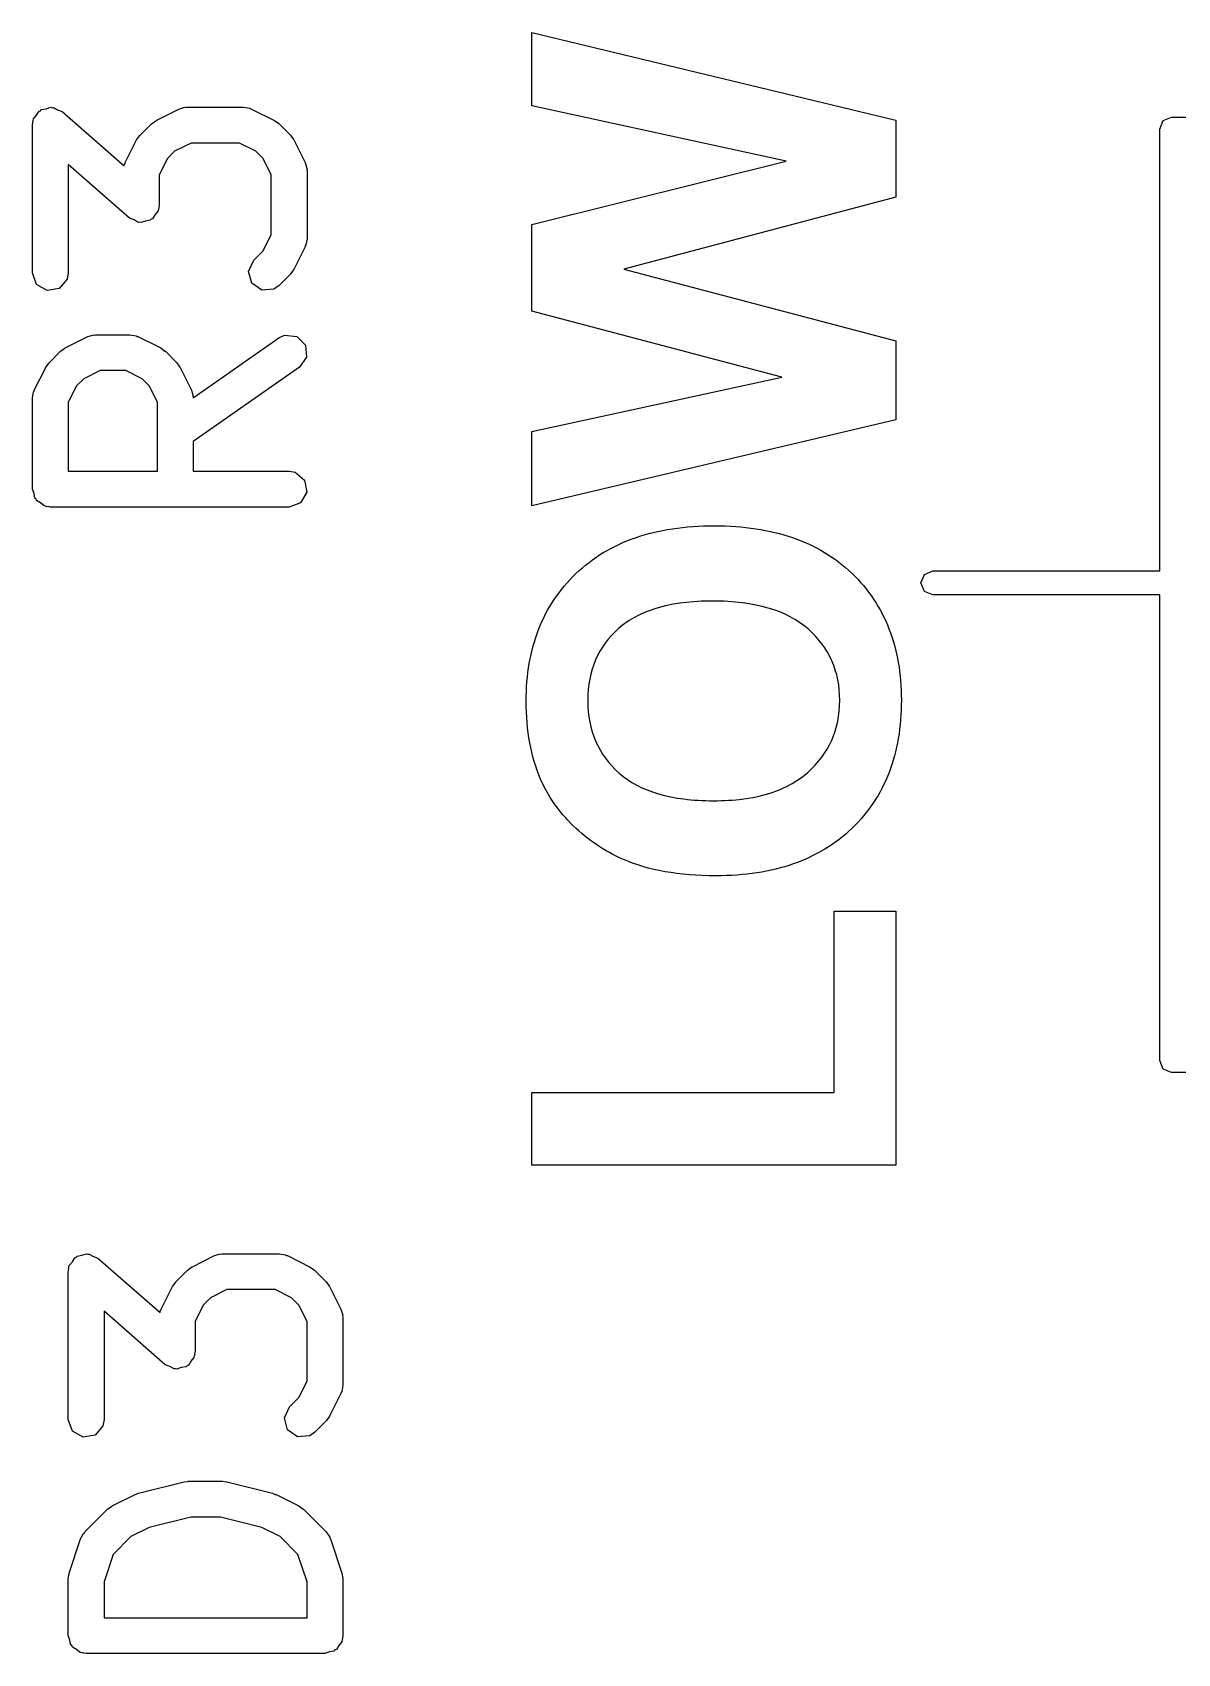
# Model space of a CAD drawing. Extents: x 44 to 148, y -85 to -25.
# Drawn here: x 69.23 to 74.03, y -33.61 to -26.83 of the extents above; entities that cross this region are included whole.
import ezdxf

# ---------------------------------------------------------------- set-up
doc = ezdxf.new("R2010")
doc.units = 0
doc.layers.add('BLACK', color=7, linetype='CONTINUOUS')

msp = doc.modelspace()

# ---------------------------------------------------------------- linework, layer by layer
at = {"layer": 'BLACK', "linetype": 'CONTINUOUS'}
for p, q in [((71.320924, -27.133294), (71.320924, -26.826281)), ((71.320924, -26.826281), (72.845, -27.193012)), ((69.267319, -27.149333), (69.287231, -27.145821)), ((69.287231, -27.145821), (69.306371, -27.139301)), ((69.306371, -27.139301), (69.311949, -27.141463)), ((69.311949, -27.141463), (69.317843, -27.140424)), ((69.317843, -27.140424), (69.335355, -27.150535)), ((69.747468, -27.194822), (69.842706, -27.147203)), ((69.842706, -27.147203), (69.867672, -27.139777)), ((69.867672, -27.139777), (69.872033, -27.140818)), ((69.872033, -27.140818), (69.876247, -27.139285)), ((69.876247, -27.139285), (70.114342, -27.139285)), ((70.114342, -27.139285), (70.139994, -27.143808)), ((70.139994, -27.143808), (70.143429, -27.14669)), ((70.143429, -27.14669), (70.147883, -27.147203)), ((70.147883, -27.147203), (70.243121, -27.194822)), ((72.385579, -27.365203), (71.320924, -27.133294)), ((69.229819, -27.214285), (69.231777, -27.203176)), ((69.229819, -27.833332), (69.229819, -27.214285)), ((69.231244, -27.199735), (69.232853, -27.197076)), ((69.231777, -27.203176), (69.231244, -27.199735)), ((69.232853, -27.197076), (69.234342, -27.188633)), ((69.234342, -27.188633), (69.247338, -27.173144)), ((69.247338, -27.173144), (69.257809, -27.155846)), ((69.257809, -27.155846), (69.263473, -27.153916)), ((69.263473, -27.153916), (69.267319, -27.149333)), ((69.335355, -27.150535), (69.354207, -27.157842)), ((69.354207, -27.157842), (69.614196, -27.385332)), ((69.680357, -27.25649), (69.727976, -27.208871)), ((69.727976, -27.208871), (69.746342, -27.196011)), ((69.746342, -27.196011), (69.747468, -27.194822)), ((70.243121, -27.194822), (70.261129, -27.208178)), ((70.261129, -27.208178), (70.262612, -27.20887)), ((70.262612, -27.20887), (70.310232, -27.256489)), ((72.845, -27.193012), (72.845, -27.516511)), ((73.95, -27.2308), (73.964645, -27.195445)), ((73.964645, -27.195445), (74, -27.1808)), ((74, -27.1808), (74.955, -27.1808)), ((69.618689, -27.37122), (69.666308, -27.275982)), ((69.666308, -27.275982), (69.679666, -27.257971)), ((69.679666, -27.257971), (69.680357, -27.25649)), ((70.310232, -27.256489), (70.323094, -27.274857)), ((70.323094, -27.274857), (70.324282, -27.275982)), ((70.324282, -27.275982), (70.371901, -27.37122)), ((73.95, -29.0808), (73.95, -27.2308)), ((69.825436, -27.323543), (69.795029, -27.35395)), ((69.893952, -27.289285), (69.825436, -27.323543)), ((70.096637, -27.289285), (69.893952, -27.289285)), ((70.165153, -27.323543), (70.096637, -27.289285)), ((70.195561, -27.35395), (70.165153, -27.323543)), ((69.636383, -27.604061), (69.379819, -27.379567)), ((69.379819, -27.379567), (69.379819, -27.833332)), ((69.614196, -27.385332), (69.615294, -27.379109)), ((69.615294, -27.379109), (69.618176, -27.375673)), ((69.618176, -27.375673), (69.618689, -27.37122)), ((69.795029, -27.35395), (69.760771, -27.422466)), ((70.229819, -27.422466), (70.195561, -27.35395)), ((70.371901, -27.37122), (70.379327, -27.396186)), ((70.379327, -27.396186), (70.378285, -27.400547)), ((70.378285, -27.400547), (70.379819, -27.404761)), ((70.379819, -27.404761), (70.379819, -27.690475)), ((71.320924, -27.630084), (72.385579, -27.365203)), ((69.760771, -27.422466), (69.760771, -27.547618)), ((70.229819, -27.67277), (70.229819, -27.422466)), ((69.760771, -27.547618), (69.758812, -27.558726)), ((72.845, -27.516511), (71.705607, -27.817663)), ((69.655234, -27.611367), (69.636383, -27.604061)), ((69.672747, -27.621479), (69.655234, -27.611367)), ((69.67864, -27.620439), (69.672747, -27.621479)), ((69.684219, -27.622602), (69.67864, -27.620439)), ((69.703358, -27.616081), (69.684219, -27.622602)), ((69.723271, -27.61257), (69.703358, -27.616081)), ((69.727116, -27.607986), (69.723271, -27.61257)), ((69.732781, -27.606057), (69.727116, -27.607986)), ((69.743251, -27.588758), (69.732781, -27.606057)), ((69.756248, -27.57327), (69.743251, -27.588758)), ((69.757736, -27.564826), (69.756248, -27.57327)), ((69.759346, -27.562168), (69.757736, -27.564826)), ((69.758812, -27.558726), (69.759346, -27.562168)), ((70.195561, -27.741285), (70.229819, -27.67277)), ((71.320924, -27.992785), (71.320924, -27.630084)), ((70.156548, -27.780298), (70.195561, -27.741285)), ((70.371901, -27.724016), (70.324282, -27.819254)), ((70.372413, -27.719562), (70.371901, -27.724016)), ((70.375296, -27.716127), (70.372413, -27.719562)), ((70.379819, -27.690475), (70.375296, -27.716127)), ((70.134866, -27.826795), (70.156548, -27.780298)), ((70.324282, -27.819254), (70.310922, -27.837265)), ((71.705607, -27.817663), (72.845, -28.117349)), ((69.247366, -27.881541), (69.229819, -27.833332)), ((69.291795, -27.907193), (69.247366, -27.881541)), ((69.375296, -27.858984), (69.342319, -27.898284)), ((69.379819, -27.833332), (69.375296, -27.858984)), ((70.148143, -27.87635), (70.134866, -27.826795)), ((70.190168, -27.905776), (70.148143, -27.87635)), ((70.262612, -27.886366), (70.241275, -27.901306)), ((70.310232, -27.838747), (70.262612, -27.886366)), ((70.310922, -27.837265), (70.310232, -27.838747)), ((69.342319, -27.898284), (69.291795, -27.907193)), ((70.241275, -27.901306), (70.190168, -27.905776)), ((72.367993, -28.269024), (71.320924, -27.992785)), ((69.461754, -28.099584), (69.48672, -28.092158)), ((69.48672, -28.092158), (69.491081, -28.093199)), ((69.491081, -28.093199), (69.495295, -28.091666)), ((69.495295, -28.091666), (69.638152, -28.091666)), ((69.638152, -28.091666), (69.663804, -28.096189)), ((69.663804, -28.096189), (69.667239, -28.099071)), ((70.26181, -28.105223), (70.285418, -28.094218)), ((70.285418, -28.094218), (70.336525, -28.098697)), ((69.299405, -28.208871), (69.347024, -28.161252)), ((69.347024, -28.161252), (69.36539, -28.148392)), ((69.36539, -28.148392), (69.366516, -28.147203)), ((69.366516, -28.147203), (69.461754, -28.099584)), ((69.667239, -28.099071), (69.671693, -28.099584)), ((69.671693, -28.099584), (69.766931, -28.147203)), ((69.766931, -28.147203), (69.784941, -28.160561)), ((69.784941, -28.160561), (69.786423, -28.161252)), ((69.786423, -28.161252), (69.834042, -28.208871)), ((69.903282, -28.356192), (70.26181, -28.105223)), ((70.336525, -28.098697), (70.372797, -28.134979)), ((70.372797, -28.134979), (70.377261, -28.186087)), ((72.845, -28.117349), (72.845, -28.448176)), ((69.237737, -28.323601), (69.285356, -28.228363)), ((69.285356, -28.228363), (69.298714, -28.210352)), ((69.298714, -28.210352), (69.299405, -28.208871)), ((69.834042, -28.208871), (69.846901, -28.227237)), ((69.846901, -28.227237), (69.848091, -28.228363)), ((69.848091, -28.228363), (69.89571, -28.323601)), ((70.347829, -28.228108), (69.903628, -28.539048)), ((70.377261, -28.186087), (70.347829, -28.228108)), ((69.444484, -28.275924), (69.414077, -28.306331)), ((69.513, -28.241666), (69.444484, -28.275924)), ((69.620447, -28.241666), (69.513, -28.241666)), ((69.688963, -28.275924), (69.620447, -28.241666)), ((69.71937, -28.306331), (69.688963, -28.275924)), ((71.320924, -28.496536), (72.367993, -28.269024)), ((69.229819, -28.357142), (69.234342, -28.33149)), ((69.229819, -28.738094), (69.229819, -28.357142)), ((69.234342, -28.33149), (69.237224, -28.328054)), ((69.237224, -28.328054), (69.237737, -28.323601)), ((69.414077, -28.306331), (69.379819, -28.374847)), ((69.753628, -28.374847), (69.71937, -28.306331)), ((69.89571, -28.323601), (69.903136, -28.348567)), ((69.903136, -28.348567), (69.902094, -28.352928)), ((69.902094, -28.352928), (69.903282, -28.356192)), ((69.379819, -28.374847), (69.379819, -28.663094)), ((69.753628, -28.663094), (69.753628, -28.374847)), ((72.845, -28.448176), (71.320924, -28.808678)), ((71.320924, -28.808678), (71.320924, -28.496536)), ((69.903628, -28.539048), (69.903628, -28.663094)), ((69.379819, -28.663094), (69.753628, -28.663094)), ((69.903628, -28.663094), (70.304819, -28.663094)), ((70.304819, -28.663094), (70.330471, -28.667617)), ((70.330471, -28.667617), (70.369771, -28.700594)), ((70.369771, -28.700594), (70.37868, -28.751118)), ((69.236482, -28.756402), (69.229819, -28.738094)), ((69.239867, -28.775594), (69.236482, -28.756402)), ((69.245051, -28.779944), (69.239867, -28.775594)), ((70.37868, -28.751118), (70.353028, -28.795547)), ((69.247366, -28.786303), (69.245051, -28.779944)), ((69.264239, -28.796045), (69.247366, -28.786303)), ((69.279167, -28.808571), (69.264239, -28.796045)), ((69.288909, -28.810288), (69.279167, -28.808571)), ((69.291795, -28.811955), (69.288909, -28.810288)), ((69.295077, -28.811376), (69.291795, -28.811955)), ((69.304819, -28.813094), (69.295077, -28.811376)), ((70.304819, -28.813094), (69.304819, -28.813094)), ((70.353028, -28.795547), (70.304819, -28.813094)), ((71.849275, -28.915157), (71.869127, -28.911047)), ((71.869127, -28.911047), (71.889297, -28.907328)), ((71.889297, -28.907328), (71.909786, -28.904001)), ((71.909786, -28.904001), (71.930593, -28.901066)), ((71.930593, -28.901066), (71.951719, -28.898522)), ((71.951719, -28.898522), (71.973163, -28.896369)), ((71.973163, -28.896369), (71.994926, -28.894608)), ((71.994926, -28.894608), (72.017007, -28.893238)), ((72.017007, -28.893238), (72.039406, -28.892259)), ((72.039406, -28.892259), (72.062124, -28.891672)), ((72.062124, -28.891672), (72.08516, -28.891476)), ((72.08516, -28.891476), (72.107993, -28.891671)), ((72.107993, -28.891671), (72.130513, -28.892253)), ((72.130513, -28.892253), (72.152721, -28.893225)), ((72.152721, -28.893225), (72.174616, -28.894585)), ((72.174616, -28.894585), (72.196198, -28.896333)), ((72.196198, -28.896333), (72.217468, -28.89847)), ((72.217468, -28.89847), (72.238424, -28.900996)), ((72.238424, -28.900996), (72.259069, -28.90391)), ((72.259069, -28.90391), (72.2794, -28.907213)), ((72.2794, -28.907213), (72.299419, -28.910904)), ((72.299419, -28.910904), (72.319125, -28.914983)), ((71.651919, -28.986197), (71.668268, -28.977782)), ((71.668268, -28.977782), (71.684936, -28.969758)), ((71.684936, -28.969758), (71.701922, -28.962126)), ((71.701922, -28.962126), (71.719226, -28.954885)), ((71.719226, -28.954885), (71.73685, -28.948035)), ((71.73685, -28.948035), (71.754791, -28.941577)), ((71.754791, -28.941577), (71.773051, -28.93551)), ((71.773051, -28.93551), (71.791629, -28.929834)), ((71.791629, -28.929834), (71.810526, -28.92455)), ((71.810526, -28.92455), (71.829741, -28.919658)), ((71.829741, -28.919658), (71.849275, -28.915157)), ((72.319125, -28.914983), (72.338518, -28.919452)), ((72.338518, -28.919452), (72.357599, -28.924309)), ((72.357599, -28.924309), (72.376367, -28.929554)), ((72.376367, -28.929554), (72.394822, -28.935188)), ((72.394822, -28.935188), (72.412964, -28.94121)), ((72.412964, -28.94121), (72.430794, -28.947621)), ((72.430794, -28.947621), (72.448311, -28.954421)), ((72.448311, -28.954421), (72.465516, -28.961609)), ((72.465516, -28.961609), (72.482408, -28.969186)), ((72.482408, -28.969186), (72.498987, -28.977151)), ((72.498987, -28.977151), (72.515253, -28.985505)), ((71.546389, -29.056064), (71.560509, -29.044909)), ((71.560509, -29.044909), (71.574948, -29.034145)), ((71.574948, -29.034145), (71.589705, -29.023773)), ((71.589705, -29.023773), (71.604781, -29.013792)), ((71.604781, -29.013792), (71.620175, -29.004202)), ((71.620175, -29.004202), (71.635888, -28.995004)), ((71.635888, -28.995004), (71.651919, -28.986197)), ((72.515253, -28.985505), (72.531207, -28.994247)), ((72.531207, -28.994247), (72.546848, -29.003378)), ((72.546848, -29.003378), (72.562176, -29.012897)), ((72.562176, -29.012897), (72.577192, -29.022805)), ((72.577192, -29.022805), (72.591894, -29.033102)), ((72.591894, -29.033102), (72.606285, -29.043787)), ((72.606285, -29.043787), (72.620362, -29.05486)), ((71.480695, -29.11745), (71.493113, -29.104533)), ((71.493113, -29.104533), (71.505938, -29.091878)), ((71.505938, -29.091878), (71.519103, -29.079548)), ((71.519103, -29.079548), (71.532587, -29.06761)), ((71.532587, -29.06761), (71.546389, -29.056064)), ((72.620362, -29.05486), (72.634127, -29.066322)), ((72.634127, -29.066322), (72.647579, -29.078173)), ((72.647579, -29.078173), (72.660718, -29.090412)), ((72.660718, -29.090412), (72.673498, -29.102976)), ((72.673498, -29.102976), (72.685873, -29.115802)), ((72.95, -29.1308), (72.964645, -29.095445)), ((72.964645, -29.095445), (73, -29.0808)), ((73, -29.0808), (73.95, -29.0808)), ((71.424711, -29.185952), (71.435094, -29.171729)), ((71.435094, -29.171729), (71.445883, -29.157768)), ((71.445883, -29.157768), (71.45708, -29.144067)), ((71.45708, -29.144067), (71.468684, -29.130628)), ((71.468684, -29.130628), (71.480695, -29.11745)), ((72.685873, -29.115802), (72.697842, -29.128888)), ((72.697842, -29.128888), (72.709405, -29.142236)), ((72.709405, -29.142236), (72.720562, -29.155844)), ((72.720562, -29.155844), (72.731314, -29.169714)), ((72.731314, -29.169714), (72.741659, -29.183845)), ((72.964645, -29.166155), (72.95, -29.1308)), ((73, -29.1808), (72.964645, -29.166155)), ((73.95, -29.1808), (73, -29.1808)), ((73.95, -31.1308), (73.95, -29.1808)), ((71.378907, -29.260983), (71.387254, -29.245455)), ((71.387254, -29.245455), (71.396007, -29.230187)), ((71.396007, -29.230187), (71.405168, -29.215181)), ((71.405168, -29.215181), (71.414736, -29.200436)), ((71.414736, -29.200436), (71.424711, -29.185952)), ((71.812298, -29.247084), (71.789847, -29.255986)), ((71.835797, -29.239073), (71.812298, -29.247084)), ((71.860343, -29.231952), (71.835797, -29.239073)), ((71.885937, -29.22572), (71.860343, -29.231952)), ((71.912579, -29.22038), (71.885937, -29.22572)), ((71.940268, -29.215929), (71.912579, -29.22038)), ((71.969005, -29.212368), (71.940268, -29.215929)), ((71.983766, -29.210922), (71.969005, -29.212368)), ((71.998789, -29.209698), (71.983766, -29.210922)), ((72.014074, -29.208696), (71.998789, -29.209698)), ((72.029621, -29.207917), (72.014074, -29.208696)), ((72.04543, -29.207361), (72.029621, -29.207917)), ((72.0615, -29.207027), (72.04543, -29.207361)), ((72.077833, -29.206916), (72.0615, -29.207027)), ((72.09435, -29.20703), (72.077833, -29.206916)), ((72.110607, -29.207373), (72.09435, -29.20703)), ((72.126604, -29.207943), (72.110607, -29.207373)), ((72.142341, -29.208742), (72.126604, -29.207943)), ((72.157819, -29.209769), (72.142341, -29.208742)), ((72.173037, -29.211025), (72.157819, -29.209769)), ((72.187996, -29.212508), (72.173037, -29.211025)), ((72.202694, -29.21422), (72.187996, -29.212508)), ((72.231312, -29.218329), (72.202694, -29.21422)), ((72.258891, -29.223351), (72.231312, -29.218329)), ((72.285431, -29.229286), (72.258891, -29.223351)), ((72.310932, -29.236134), (72.285431, -29.229286)), ((72.335394, -29.243895), (72.310932, -29.236134)), ((72.358817, -29.252568), (72.335394, -29.243895)), ((72.741659, -29.183845), (72.7516, -29.198238)), ((72.7516, -29.198238), (72.761134, -29.212891)), ((72.761134, -29.212891), (72.770263, -29.227806)), ((72.770263, -29.227806), (72.778986, -29.242982)), ((72.778986, -29.242982), (72.787303, -29.258419)), ((71.349592, -29.32571), (71.35631, -29.309136)), ((71.35631, -29.309136), (71.363435, -29.292824)), ((71.363435, -29.292824), (71.370968, -29.276773)), ((71.370968, -29.276773), (71.378907, -29.260983)), ((71.693304, -29.313845), (71.68509, -29.320855)), ((71.710517, -29.300493), (71.693304, -29.313845)), ((71.728778, -29.288031), (71.710517, -29.300493)), ((71.748087, -29.276459), (71.728778, -29.288031)), ((71.768443, -29.265777), (71.748087, -29.276459)), ((71.789847, -29.255986), (71.768443, -29.265777)), ((72.381201, -29.262155), (72.358817, -29.252568)), ((72.402546, -29.272656), (72.381201, -29.262155)), ((72.422852, -29.284069), (72.402546, -29.272656)), ((72.442119, -29.296395), (72.422852, -29.284069)), ((72.460347, -29.309634), (72.442119, -29.296395)), ((72.477536, -29.323786), (72.460347, -29.309634)), ((72.787303, -29.258419), (72.795214, -29.274117)), ((72.795214, -29.274117), (72.80272, -29.290076)), ((72.80272, -29.290076), (72.80982, -29.306297)), ((72.80982, -29.306297), (72.816515, -29.322779)), ((71.326792, -29.394615), (71.331881, -29.376997)), ((71.331881, -29.376997), (71.337378, -29.35964)), ((71.337378, -29.35964), (71.343281, -29.342544)), ((71.343281, -29.342544), (71.349592, -29.32571)), ((71.62835, -29.382473), (71.616697, -29.39933)), ((71.641015, -29.366197), (71.62835, -29.382473)), ((71.654693, -29.350502), (71.641015, -29.366197)), ((71.669385, -29.335388), (71.654693, -29.350502)), ((71.68509, -29.320855), (71.669385, -29.335388)), ((72.49364, -29.338651), (72.477536, -29.323786)), ((72.508706, -29.354028), (72.49364, -29.338651)), ((72.522732, -29.369918), (72.508706, -29.354028)), ((72.535719, -29.38632), (72.522732, -29.369918)), ((72.547668, -29.403234), (72.535719, -29.38632)), ((72.816515, -29.322779), (72.822803, -29.339522)), ((72.822803, -29.339522), (72.828686, -29.356526)), ((72.828686, -29.356526), (72.834163, -29.373791)), ((72.834163, -29.373791), (72.839235, -29.391317)), ((71.310506, -29.467699), (71.313966, -29.449036)), ((71.313966, -29.449036), (71.317834, -29.430634)), ((71.317834, -29.430634), (71.322109, -29.412494)), ((71.322109, -29.412494), (71.326792, -29.394615)), ((71.587821, -29.453388), (71.580221, -29.472569)), ((71.596433, -29.434787), (71.587821, -29.453388)), ((71.606059, -29.416768), (71.596433, -29.434787)), ((71.616697, -29.39933), (71.606059, -29.416768)), ((72.558577, -29.420661), (72.547668, -29.403234)), ((72.568447, -29.4386), (72.558577, -29.420661)), ((72.577279, -29.457051), (72.568447, -29.4386)), ((72.839235, -29.391317), (72.843901, -29.409105)), ((72.843901, -29.409105), (72.848161, -29.427154)), ((72.848161, -29.427154), (72.852015, -29.445464)), ((72.852015, -29.445464), (72.855464, -29.464035)), ((71.302566, -29.525254), (71.304806, -29.505808)), ((71.304806, -29.505808), (71.307452, -29.486623)), ((71.307452, -29.486623), (71.310506, -29.467699)), ((71.568063, -29.512674), (71.563503, -29.533598)), ((71.573635, -29.492331), (71.568063, -29.512674)), ((71.580221, -29.472569), (71.573635, -29.492331)), ((72.585071, -29.476015), (72.577279, -29.457051)), ((72.591825, -29.495491), (72.585071, -29.476015)), ((72.597539, -29.515479), (72.591825, -29.495491)), ((72.602214, -29.53598), (72.597539, -29.515479)), ((72.855464, -29.464035), (72.858507, -29.482867)), ((72.858507, -29.482867), (72.861144, -29.501961)), ((72.861144, -29.501961), (72.863375, -29.521316)), ((72.863375, -29.521316), (72.865201, -29.540931)), ((71.29768, -29.605651), (71.298291, -29.58516)), ((71.298291, -29.58516), (71.299309, -29.56493)), ((71.299309, -29.56493), (71.300734, -29.544961)), ((71.300734, -29.544961), (71.302566, -29.525254)), ((71.557424, -29.57719), (71.555904, -29.599857)), ((71.559957, -29.555104), (71.557424, -29.57719)), ((71.563503, -29.533598), (71.559957, -29.555104)), ((72.605851, -29.556993), (72.602214, -29.53598)), ((72.608448, -29.578518), (72.605851, -29.556993)), ((72.610007, -29.600556), (72.608448, -29.578518)), ((72.865201, -29.540931), (72.866621, -29.560809)), ((72.866621, -29.560809), (72.867635, -29.580947)), ((72.867635, -29.580947), (72.868244, -29.601346)), ((71.297477, -29.626403), (71.297509, -29.623106)), ((71.297712, -29.649271), (71.297477, -29.626403)), ((71.297509, -29.623106), (71.29768, -29.605651)), ((71.298416, -29.671804), (71.297712, -29.649271)), ((71.555904, -29.599857), (71.555397, -29.623106)), ((71.555397, -29.623106), (71.55591, -29.646404)), ((71.55591, -29.646404), (71.557447, -29.66913)), ((72.608431, -29.667722), (72.610003, -29.645663)), ((72.610003, -29.645663), (72.610526, -29.623106)), ((72.610526, -29.623106), (72.610007, -29.600556)), ((72.868245, -29.642938), (72.86764, -29.663599)), ((72.868244, -29.601346), (72.868447, -29.622007)), ((72.868447, -29.622007), (72.868245, -29.642938)), ((71.299589, -29.694002), (71.298416, -29.671804)), ((71.301232, -29.715865), (71.299589, -29.694002)), ((71.303344, -29.737393), (71.301232, -29.715865)), ((71.557447, -29.66913), (71.560008, -29.691284)), ((71.560008, -29.691284), (71.563595, -29.712865)), ((71.563595, -29.712865), (71.568206, -29.733874)), ((72.597432, -29.730911), (72.602146, -29.710346)), ((72.602146, -29.710346), (72.605812, -29.689283)), ((72.605812, -29.689283), (72.608431, -29.667722)), ((72.863402, -29.723964), (72.861182, -29.743547)), ((72.865218, -29.704112), (72.863402, -29.723964)), ((72.866631, -29.683991), (72.865218, -29.704112)), ((72.86764, -29.663599), (72.866631, -29.683991)), ((71.305926, -29.758586), (71.303344, -29.737393)), ((71.308977, -29.779445), (71.305926, -29.758586)), ((71.312498, -29.799968), (71.308977, -29.779445)), ((71.568206, -29.733874), (71.573841, -29.75431)), ((71.573841, -29.75431), (71.580502, -29.774174)), ((71.580502, -29.774174), (71.588187, -29.793465)), ((71.588187, -29.793465), (71.596897, -29.812184)), ((72.5681, -29.808191), (72.577004, -29.789618)), ((72.577004, -29.789618), (72.584861, -29.770547)), ((72.584861, -29.770547), (72.59167, -29.750978)), ((72.59167, -29.750978), (72.597432, -29.730911)), ((72.855532, -29.781902), (72.852102, -29.800675)), ((72.858559, -29.762859), (72.855532, -29.781902)), ((72.861182, -29.743547), (72.858559, -29.762859)), ((71.316488, -29.820157), (71.312498, -29.799968)), ((71.320947, -29.840011), (71.316488, -29.820157)), ((71.325876, -29.85953), (71.320947, -29.840011)), ((71.331274, -29.878714), (71.325876, -29.85953)), ((71.596897, -29.812184), (71.606631, -29.830331)), ((71.606631, -29.830331), (71.61739, -29.847905)), ((71.61739, -29.847905), (71.629174, -29.864906)), ((72.522006, -29.877503), (72.535101, -29.860922)), ((72.535101, -29.860922), (72.547148, -29.843843)), ((72.547148, -29.843843), (72.558148, -29.826266)), ((72.558148, -29.826266), (72.5681, -29.808191)), ((72.83939, -29.855375), (72.834345, -29.873069)), ((72.844031, -29.837411), (72.83939, -29.855375)), ((72.848268, -29.819178), (72.844031, -29.837411)), ((72.852102, -29.800675), (72.848268, -29.819178)), ((71.337141, -29.897563), (71.331274, -29.878714)), ((71.343478, -29.916077), (71.337141, -29.897563)), ((71.350285, -29.934256), (71.343478, -29.916077)), ((71.629174, -29.864906), (71.641982, -29.881335)), ((71.641982, -29.881335), (71.655815, -29.897192)), ((71.655815, -29.897192), (71.670673, -29.912476)), ((71.670673, -29.912476), (71.686556, -29.927188)), ((71.686556, -29.927188), (71.70347, -29.941163)), ((72.467911, -29.931538), (72.476437, -29.924257)), ((72.476437, -29.924257), (72.492674, -29.909171)), ((72.492674, -29.909171), (72.507864, -29.893586)), ((72.507864, -29.893586), (72.522006, -29.877503)), ((72.816789, -29.924532), (72.81013, -29.941147)), ((72.823045, -29.907647), (72.816789, -29.924532)), ((72.828897, -29.890493), (72.823045, -29.907647)), ((72.834345, -29.873069), (72.828897, -29.890493)), ((71.357561, -29.952101), (71.350285, -29.934256)), ((71.360401, -29.958702), (71.357561, -29.952101)), ((71.369479, -29.978313), (71.360401, -29.958702)), ((71.379394, -29.997634), (71.369479, -29.978313)), ((71.390147, -30.016666), (71.379394, -29.997634)), ((71.70347, -29.941163), (71.721423, -29.954236)), ((71.721423, -29.954236), (71.740416, -29.966408)), ((71.740416, -29.966408), (71.760447, -29.977678)), ((71.760447, -29.977678), (71.781517, -29.988046)), ((71.781517, -29.988046), (71.803626, -29.997513)), ((71.803626, -29.997513), (71.826774, -30.006078)), ((72.346453, -30.000875), (72.36915, -29.99163)), ((72.36915, -29.99163), (72.390866, -29.981461)), ((72.390866, -29.981461), (72.4116, -29.970367)), ((72.4116, -29.970367), (72.431352, -29.958348)), ((72.431352, -29.958348), (72.450122, -29.945405)), ((72.450122, -29.945405), (72.467911, -29.931538)), ((72.787732, -29.989373), (72.779459, -30.004909)), ((72.795602, -29.973567), (72.787732, -29.989373)), ((72.803068, -29.957492), (72.795602, -29.973567)), ((72.81013, -29.941147), (72.803068, -29.957492)), ((71.39778, -30.029192), (71.390147, -30.016666)), ((71.405786, -30.04159), (71.39778, -30.029192)), ((71.414164, -30.053859), (71.405786, -30.04159)), ((71.422914, -30.065999), (71.414164, -30.053859)), ((71.826774, -30.006078), (71.850962, -30.013742)), ((71.850962, -30.013742), (71.876188, -30.020504)), ((71.876188, -30.020504), (71.902453, -30.026364)), ((71.902453, -30.026364), (71.929757, -30.031323)), ((71.929757, -30.031323), (71.9581, -30.03538)), ((71.9581, -30.03538), (71.972661, -30.037071)), ((71.972661, -30.037071), (71.987482, -30.038536)), ((71.987482, -30.038536), (72.002563, -30.039775)), ((72.002563, -30.039775), (72.017904, -30.04079)), ((72.017904, -30.04079), (72.033504, -30.041579)), ((72.033504, -30.041579), (72.049364, -30.042142)), ((72.049364, -30.042142), (72.065483, -30.04248)), ((72.065483, -30.04248), (72.081863, -30.042593)), ((72.081863, -30.042593), (72.097997, -30.042477)), ((72.097997, -30.042477), (72.113887, -30.042131)), ((72.113887, -30.042131), (72.129531, -30.041553)), ((72.129531, -30.041553), (72.144929, -30.040744)), ((72.144929, -30.040744), (72.160082, -30.039704)), ((72.160082, -30.039704), (72.174989, -30.038433)), ((72.174989, -30.038433), (72.189651, -30.03693)), ((72.189651, -30.03693), (72.218239, -30.033232)), ((72.218239, -30.033232), (72.245845, -30.02861)), ((72.245845, -30.02861), (72.27247, -30.023063)), ((72.27247, -30.023063), (72.298112, -30.016591)), ((72.298112, -30.016591), (72.322773, -30.009195)), ((72.322773, -30.009195), (72.346453, -30.000875)), ((72.74233, -30.064354), (72.732039, -30.078541)), ((72.752218, -30.049897), (72.74233, -30.064354)), ((72.761702, -30.035171), (72.752218, -30.049897)), ((72.770782, -30.020175), (72.761702, -30.035171)), ((72.779459, -30.004909), (72.770782, -30.020175)), ((71.432036, -30.07801), (71.422914, -30.065999)), ((71.44153, -30.089893), (71.432036, -30.07801)), ((71.451396, -30.101646), (71.44153, -30.089893)), ((71.461634, -30.113271), (71.451396, -30.101646)), ((71.472244, -30.124767), (71.461634, -30.113271)), ((71.483226, -30.136135), (71.472244, -30.124767)), ((72.686839, -30.132591), (72.67453, -30.145429)), ((72.698744, -30.119483), (72.686839, -30.132591)), ((72.710246, -30.106106), (72.698744, -30.119483)), ((72.721344, -30.092458), (72.710246, -30.106106)), ((72.732039, -30.078541), (72.721344, -30.092458)), ((71.494581, -30.147373), (71.483226, -30.136135)), ((71.50617, -30.158355), (71.494581, -30.147373)), ((71.517948, -30.169046), (71.50617, -30.158355)), ((71.529915, -30.179444), (71.517948, -30.169046)), ((71.542071, -30.189551), (71.529915, -30.179444)), ((71.554416, -30.199365), (71.542071, -30.189551)), ((71.566949, -30.208888), (71.554416, -30.199365)), ((72.621637, -30.19355), (72.607636, -30.204623)), ((72.635335, -30.182088), (72.621637, -30.19355)), ((72.648728, -30.170237), (72.635335, -30.182088)), ((72.661817, -30.157998), (72.648728, -30.170237)), ((72.67453, -30.145429), (72.661817, -30.157998)), ((71.579672, -30.218119), (71.566949, -30.208888)), ((71.592583, -30.227057), (71.579672, -30.218119)), ((71.605684, -30.235704), (71.592583, -30.227057)), ((71.618973, -30.244059), (71.605684, -30.235704)), ((71.632451, -30.252122), (71.618973, -30.244059)), ((71.646118, -30.259893), (71.632451, -30.252122)), ((71.659974, -30.267372), (71.646118, -30.259893)), ((71.674019, -30.274559), (71.659974, -30.267372)), ((72.517239, -30.262905), (72.501109, -30.271259)), ((72.533066, -30.254163), (72.517239, -30.262905)), ((72.548588, -30.245032), (72.533066, -30.254163)), ((72.563806, -30.235513), (72.548588, -30.245032)), ((72.57872, -30.225605), (72.563806, -30.235513)), ((72.59333, -30.215308), (72.57872, -30.225605)), ((72.607636, -30.204623), (72.59333, -30.215308)), ((71.688253, -30.281454), (71.674019, -30.274559)), ((71.702676, -30.288057), (71.688253, -30.281454)), ((71.722658, -30.296398), (71.702676, -30.288057)), ((71.743222, -30.3042), (71.722658, -30.296398)), ((71.764367, -30.311464), (71.743222, -30.3042)), ((71.786092, -30.31819), (71.764367, -30.311464)), ((71.808399, -30.324379), (71.786092, -30.31819)), ((71.831287, -30.330029), (71.808399, -30.324379)), ((71.854756, -30.335141), (71.831287, -30.330029)), ((71.878805, -30.339714), (71.854756, -30.335141)), ((72.323079, -30.333426), (72.303603, -30.337506)), ((72.34225, -30.328958), (72.323079, -30.333426)), ((72.361118, -30.324101), (72.34225, -30.328958)), ((72.379681, -30.318856), (72.361118, -30.324101)), ((72.39794, -30.313222), (72.379681, -30.318856)), ((72.415895, -30.3072), (72.39794, -30.313222)), ((72.433546, -30.300789), (72.415895, -30.3072)), ((72.450893, -30.293989), (72.433546, -30.300789)), ((72.467936, -30.286801), (72.450893, -30.293989)), ((72.484675, -30.279224), (72.467936, -30.286801)), ((72.501109, -30.271259), (72.484675, -30.279224)), ((71.903436, -30.34375), (71.878805, -30.339714)), ((71.928648, -30.347248), (71.903436, -30.34375)), ((71.954441, -30.350207), (71.928648, -30.347248)), ((71.980815, -30.352629), (71.954441, -30.350207)), ((72.00777, -30.354512), (71.980815, -30.352629)), ((72.035306, -30.355857), (72.00777, -30.354512)), ((72.063423, -30.356664), (72.035306, -30.355857)), ((72.092121, -30.356933), (72.063423, -30.356664)), ((72.114638, -30.356739), (72.092121, -30.356933)), ((72.13685, -30.356156), (72.114638, -30.356739)), ((72.158759, -30.355185), (72.13685, -30.356156)), ((72.180363, -30.353825), (72.158759, -30.355185)), ((72.201663, -30.352077), (72.180363, -30.353825)), ((72.22266, -30.34994), (72.201663, -30.352077)), ((72.243352, -30.347414), (72.22266, -30.34994)), ((72.26374, -30.3445), (72.243352, -30.347414)), ((72.283824, -30.341197), (72.26374, -30.3445)), ((72.303603, -30.337506), (72.283824, -30.341197)), ((72.587079, -31.264051), (72.587079, -30.505677)), ((72.587079, -30.505677), (72.845, -30.505677)), ((72.845, -30.505677), (72.845, -31.568866)), ((73.964645, -31.166155), (73.95, -31.1308)), ((74, -31.1808), (73.964645, -31.166155)), ((74.955, -31.1808), (74, -31.1808)), ((71.320924, -31.568866), (71.320924, -31.264051)), ((71.320924, -31.264051), (72.587079, -31.264051)), ((72.845, -31.568866), (71.320924, -31.568866)), ((69.397338, -31.973144), (69.407809, -31.955846)), ((69.407809, -31.955846), (69.413473, -31.953916)), ((69.413473, -31.953916), (69.417319, -31.949333)), ((69.417319, -31.949333), (69.437231, -31.945821)), ((69.437231, -31.945821), (69.456371, -31.939301)), ((69.456371, -31.939301), (69.461949, -31.941463)), ((69.461949, -31.941463), (69.467843, -31.940424)), ((69.467843, -31.940424), (69.485355, -31.950535)), ((69.485355, -31.950535), (69.504207, -31.957842)), ((69.504207, -31.957842), (69.764196, -32.185332)), ((69.897468, -31.994822), (69.992706, -31.947203)), ((69.992706, -31.947203), (70.017672, -31.939777)), ((70.017672, -31.939777), (70.022033, -31.940818)), ((70.022033, -31.940818), (70.026247, -31.939285)), ((70.026247, -31.939285), (70.264342, -31.939285)), ((70.264342, -31.939285), (70.289994, -31.943808)), ((70.289994, -31.943808), (70.293429, -31.94669)), ((70.293429, -31.94669), (70.297883, -31.947203)), ((70.297883, -31.947203), (70.393121, -31.994822)), ((69.379819, -32.014285), (69.381777, -32.003176)), ((69.379819, -32.633332), (69.379819, -32.014285)), ((69.381244, -31.999735), (69.382853, -31.997076)), ((69.381777, -32.003176), (69.381244, -31.999735)), ((69.382853, -31.997076), (69.384342, -31.988633)), ((69.384342, -31.988633), (69.397338, -31.973144)), ((69.830357, -32.05649), (69.877976, -32.008871)), ((69.877976, -32.008871), (69.896342, -31.996011)), ((69.896342, -31.996011), (69.897468, -31.994822)), ((70.393121, -31.994822), (70.411129, -32.008178)), ((70.411129, -32.008178), (70.412612, -32.00887)), ((70.412612, -32.00887), (70.460232, -32.056489)), ((69.768689, -32.17122), (69.816308, -32.075982)), ((69.816308, -32.075982), (69.829666, -32.057971)), ((69.829666, -32.057971), (69.830357, -32.05649)), ((70.043952, -32.089285), (69.975436, -32.123543)), ((70.246637, -32.089285), (70.043952, -32.089285)), ((70.315153, -32.123543), (70.246637, -32.089285)), ((70.460232, -32.056489), (70.473094, -32.074857)), ((70.473094, -32.074857), (70.474282, -32.075982)), ((70.474282, -32.075982), (70.521901, -32.17122)), ((69.945029, -32.15395), (69.910771, -32.222466)), ((69.975436, -32.123543), (69.945029, -32.15395)), ((70.345561, -32.15395), (70.315153, -32.123543)), ((70.379819, -32.222466), (70.345561, -32.15395)), ((69.786383, -32.404061), (69.529819, -32.179567)), ((69.529819, -32.179567), (69.529819, -32.633332)), ((69.764196, -32.185332), (69.765294, -32.179109)), ((69.765294, -32.179109), (69.768176, -32.175673)), ((69.768176, -32.175673), (69.768689, -32.17122)), ((69.910771, -32.222466), (69.910771, -32.347618)), ((70.379819, -32.47277), (70.379819, -32.222466)), ((70.521901, -32.17122), (70.529327, -32.196186)), ((70.529327, -32.196186), (70.528285, -32.200547)), ((70.528285, -32.200547), (70.529819, -32.204761)), ((70.529819, -32.204761), (70.529819, -32.490475)), ((69.907736, -32.364826), (69.906248, -32.37327)), ((69.909346, -32.362168), (69.907736, -32.364826)), ((69.910771, -32.347618), (69.908812, -32.358726)), ((69.908812, -32.358726), (69.909346, -32.362168)), ((69.805234, -32.411367), (69.786383, -32.404061)), ((69.822747, -32.421479), (69.805234, -32.411367)), ((69.82864, -32.420439), (69.822747, -32.421479)), ((69.834219, -32.422602), (69.82864, -32.420439)), ((69.853358, -32.416081), (69.834219, -32.422602)), ((69.873271, -32.41257), (69.853358, -32.416081)), ((69.877116, -32.407986), (69.873271, -32.41257)), ((69.882781, -32.406057), (69.877116, -32.407986)), ((69.893251, -32.388758), (69.882781, -32.406057)), ((69.906248, -32.37327), (69.893251, -32.388758)), ((70.345561, -32.541285), (70.379819, -32.47277)), ((70.529819, -32.490475), (70.525296, -32.516127)), ((70.306548, -32.580298), (70.345561, -32.541285)), ((70.521901, -32.524016), (70.474282, -32.619254)), ((70.522413, -32.519562), (70.521901, -32.524016)), ((70.525296, -32.516127), (70.522413, -32.519562)), ((69.397366, -32.681541), (69.379819, -32.633332)), ((69.529819, -32.633332), (69.525296, -32.658984)), ((70.284866, -32.626795), (70.306548, -32.580298)), ((70.298143, -32.67635), (70.284866, -32.626795)), ((70.460232, -32.638747), (70.412612, -32.686366)), ((70.460922, -32.637265), (70.460232, -32.638747)), ((70.474282, -32.619254), (70.460922, -32.637265)), ((69.441795, -32.707193), (69.397366, -32.681541)), ((69.492319, -32.698284), (69.441795, -32.707193)), ((69.525296, -32.658984), (69.492319, -32.698284)), ((70.340168, -32.705776), (70.298143, -32.67635)), ((70.391275, -32.701306), (70.340168, -32.705776)), ((70.412612, -32.686366), (70.391275, -32.701306)), ((69.674724, -32.941524), (69.8652, -32.893905)), ((69.8652, -32.893905), (69.880132, -32.892851)), ((69.880132, -32.892851), (69.88339, -32.891666)), ((69.88339, -32.891666), (70.026247, -32.891666)), ((70.026247, -32.891666), (70.040988, -32.894265)), ((70.040988, -32.894265), (70.044437, -32.893905)), ((70.044437, -32.893905), (70.234913, -32.941524)), ((69.564135, -32.994822), (69.659373, -32.947203)), ((69.659373, -32.947203), (69.671779, -32.943512)), ((69.671779, -32.943512), (69.674724, -32.941524)), ((70.234913, -32.941524), (70.246735, -32.946796)), ((70.246735, -32.946796), (70.250264, -32.947203)), ((70.250264, -32.947203), (70.345502, -32.994822)), ((69.449405, -33.104109), (69.544643, -33.008871)), ((69.544643, -33.008871), (69.563011, -32.996008)), ((69.563011, -32.996008), (69.564135, -32.994822)), ((69.892624, -33.041666), (69.71909, -33.085049)), ((70.017013, -33.041666), (69.892624, -33.041666)), ((70.190547, -33.085049), (70.017013, -33.041666)), ((70.345502, -32.994822), (70.363512, -33.00818)), ((70.363512, -33.00818), (70.364994, -33.008871)), ((70.364994, -33.008871), (70.460233, -33.104109)), ((69.431287, -33.133425), (69.443689, -33.11052)), ((69.443689, -33.11052), (69.44751, -33.108172)), ((69.44751, -33.108172), (69.449405, -33.104109)), ((69.71909, -33.085049), (69.642103, -33.123543)), ((70.267534, -33.123543), (70.190547, -33.085049)), ((70.460233, -33.104109), (70.475174, -33.125446)), ((69.383668, -33.276282), (69.431287, -33.133425)), ((69.642103, -33.123543), (69.56799, -33.197655)), ((70.341648, -33.197656), (70.267534, -33.123543)), ((70.475174, -33.125446), (70.475564, -33.129914)), ((70.475564, -33.129914), (70.478351, -33.133425)), ((70.478351, -33.133425), (70.52597, -33.276281)), ((69.56799, -33.197655), (69.529819, -33.312169)), ((70.379819, -33.312169), (70.341648, -33.197656)), ((69.379819, -33.299999), (69.383712, -33.277916)), ((69.379819, -33.538094), (69.379819, -33.299999)), ((69.383712, -33.277916), (69.383668, -33.276282)), ((69.529819, -33.312169), (69.529819, -33.463094)), ((70.379819, -33.463094), (70.379819, -33.312169)), ((70.52597, -33.276281), (70.529259, -33.298461)), ((70.529259, -33.298461), (70.529819, -33.299999)), ((70.529819, -33.299999), (70.529819, -33.538094)), ((69.529819, -33.463094), (70.379819, -33.463094)), ((69.386482, -33.556402), (69.379819, -33.538094)), ((69.389867, -33.575594), (69.386482, -33.556402)), ((69.395051, -33.579944), (69.389867, -33.575594)), ((69.397366, -33.586303), (69.395051, -33.579944)), ((69.414239, -33.596045), (69.397366, -33.586303)), ((70.51277, -33.578673), (70.503028, -33.595547)), ((70.525296, -33.563746), (70.51277, -33.578673)), ((70.527013, -33.554003), (70.525296, -33.563746)), ((70.52868, -33.551118), (70.527013, -33.554003)), ((70.529819, -33.538094), (70.528101, -33.547835)), ((70.528101, -33.547835), (70.52868, -33.551118)), ((69.429167, -33.608571), (69.414239, -33.596045)), ((69.438909, -33.610288), (69.429167, -33.608571)), ((69.441795, -33.611955), (69.438909, -33.610288)), ((69.445077, -33.611376), (69.441795, -33.611955)), ((69.454819, -33.613094), (69.445077, -33.611376)), ((70.454819, -33.613094), (69.454819, -33.613094)), ((70.473127, -33.60643), (70.454819, -33.613094)), ((70.492319, -33.603046), (70.473127, -33.60643)), ((70.496669, -33.597861), (70.492319, -33.603046)), ((70.503028, -33.595547), (70.496669, -33.597861))]:
    msp.add_line(p, q, dxfattribs=at)

doc.saveas('drawing.dxf')
